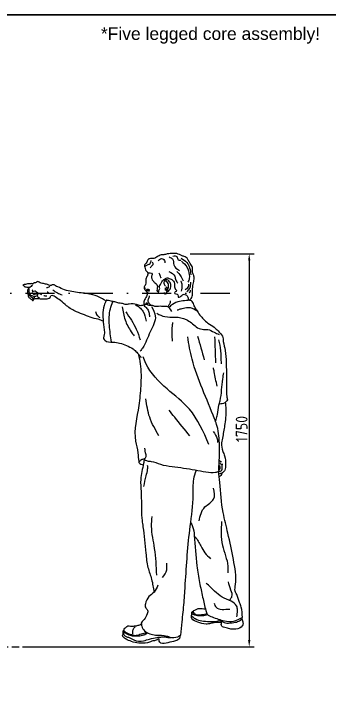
# Model space of a CAD drawing. Header units: millimetres. Extents: x 266108 to 276883, y -181835 to -175175.
# Drawn here: x 271917 to 273321, y -178494 to -175395 of the extents above; entities that cross this region are included whole.
import ezdxf

# ---------------------------------------------------------------- set-up
doc = ezdxf.new("R2010")
doc.units = ezdxf.units.MM
doc.header["$LTSCALE"] = 13
doc.linetypes.add('DASHDOT', pattern=[1, 0.5, -0.25, 0, -0.25])
doc.linetypes.add('DASHED', pattern=[0.75, 0.5, -0.25])
for name, color, linetype in [('1', 4, 'Continuous'), ('2', 3, 'Continuous'), ('4虚线层', 6, 'DASHED'), ('6文字层', 3, 'Continuous')]:
    doc.layers.add(name, color=color, linetype=linetype)
doc.layers.add('标注、文本', color=3, linetype='Continuous', lineweight=25)
doc.layers.add('铁心', color=3, linetype='Continuous', lineweight=0)
doc.styles.add('PDF Arial', font='arial.ttf')
doc.styles.get("Standard").update_dxf_attribs({"font": 'gbenor.shx', "bigfont": 'gbcbig.shx'})
doc.dimstyles.new('1-15', dxfattribs={"dimscale": 10, "dimtxt": 3.5, "dimasz": 2, "dimexe": 1.5, "dimexo": 0.5, "dimgap": 0.5, "dimtad": 1, "dimtoh": 1, "dimdec": 1, "dimdsep": 46, "dimtxsty": 'Standard', "dimcen": 2.5, "dimclrd": 3, "dimclre": 3, "dimclrt": 3, "dimadec": 0, "dimazin": 2, "dimtfac": 1, "dimtdec": 1, "dimtmove": 0, "dimatfit": 2, "dimfxl": 1, "dimarcsym": 0})

# ---------------------------------------------------------------- blocks, each defined once
blk = doc.blocks.new('*D82')
at = {"layer": 'Defpoints', "color": 0, "transparency": 16777216}
for p in [(96552.4, -161894.3), (95805.8, -163644.3), (96822.5, -163644.3)]:
    blk.add_point(p, dxfattribs=at)
at = {"layer": '标注、文本', "color": 3, "lineweight": -2, "transparency": 16777216}
for p, q in [((96559.9, -161894.3), (96845, -161894.3)), ((96822.5, -161924.3), (96822.5, -163614.3)), ((95813.3, -163644.3), (96845, -163644.3))]:
    blk.add_line(p, q, dxfattribs=at)
at = {"layer": '标注、文本', "color": 3, "transparency": 16777216}
for points in [[(96817.5, -161924.3), (96827.5, -161924.3), (96822.5, -161894.3)], [(96817.5, -163614.3), (96827.5, -163614.3), (96822.5, -163644.3)]]:
    blk.add_solid(points, dxfattribs=at)
at = {"layer": '标注、文本', "color": 3, "transparency": 16777216, "insert": (96788.7, -162674.7), "char_height": 52.5, "attachment_point": 5, "rotation": 90}
blk.add_mtext('1750', dxfattribs=at)
blk = doc.blocks.new('A$C4B802FBC')
at = {"layer": '6文字层'}
blk.add_line((748.99, 1543.73), (749.46, 1542.87), dxfattribs=at)
at = {"layer": '6文字层', "start_tangent": (-0.9046392, 0.4261782), "end_tangent": (-0.9046392, 0.4261782)}
blk.add_spline([(567.86, 1665.64), (554.6, 1678.88), (551.94, 1690.8), (550.62, 1698.75), (559.9, 1711.99), (564.54, 1722.59), (576.47, 1728.55), (592.39, 1728.55), (606.97, 1736.5), (624.87, 1744.44), (636.14, 1745.77), (651.39, 1749.08), (677.91, 1751.73), (694.49, 1750.4), (717.69, 1741.13), (730.95, 1735.83), (740.23, 1729.87), (746.86, 1719.28), (753.49, 1706.7), (763.44, 1688.82), (763.44, 1674.25), (769.4, 1653.72), (771.39, 1636.5), (766.75, 1615.31), (764.1, 1587.49), (763.56, 1571.76), (757.47, 1550.41), (747.53, 1543.79), (743.55, 1556.37), (733.6, 1567.63), (726.31, 1569.61), (711.72, 1561), (700.45, 1557.03), (699.13, 1566.96), (690.51, 1570.94), (683.22, 1576.24), (692.5, 1584.18), (686.53, 1594.12), (684.54, 1612.66), (675.26, 1631.86), (660.67, 1640.47), (647.41, 1641.8), (639.46, 1637.16), (630.18, 1629.21), (624.87, 1619.28), (621.56, 1613.32), (616.25, 1604.71), (617.58, 1592.13), (613.6, 1586.17), (613.67, 1580.52), (607.91, 1581.67), (606.3, 1592.49), (605.15, 1613.65), (596.91, 1620.91), (588.39, 1629.42), (582.49, 1639.24), (582.16, 1653.31), (584.46, 1658.88), (575.94, 1665.09), (567.86, 1665.64)], degree=3, dxfattribs=at)
at = {"layer": '6文字层'}
for points in [[(660.15, 1735.58), (675.19, 1726.66), (680.83, 1699.9), (705.74, 1675.95)], [(677.07, 1739.8), (693.52, 1737.45), (700.1, 1722.43), (711.85, 1721.96)], [(554.4, 1695.2), (566.15, 1702.24), (575.08, 1706.94), (578.84, 1713.98), (579.31, 1719.61)], [(576.49, 1686.75), (585.42, 1698.96), (588.71, 1701.77), (586.36, 1712.57)], [(611.27, 1718.21), (617.38, 1723.84), (626.31, 1729), (640.88, 1714.92), (640.41, 1709.29)], [(713.26, 1730.88), (738.64, 1710.69), (750.87, 1687.22), (756.98, 1656.7)], [(714.67, 1716.33), (738.64, 1691.45), (745.7, 1673.61), (749.46, 1640.27), (743.82, 1623.37)], [(565.79, 1666.72), (562.91, 1651.7), (559.3, 1644.5), (555.7, 1629.76), (553.07, 1609.14), (548.81, 1602.92), (549.14, 1595.06), (552.75, 1589.16), (555.04, 1585.89), (563.23, 1578.36), (560.94, 1564.61), (550.87, 1545.3), (547.59, 1536.13), (547.92, 1528.93), (549.23, 1525.66), (552.88, 1523.41)], [(614.56, 1664.69), (622.08, 1644.97), (623.02, 1642.15)], [(658.74, 1670.32), (685.06, 1650.13), (689.76, 1632.76), (698.69, 1619.15)], [(694.93, 1670.32), (710.44, 1652.01), (722.66, 1629.94)], [(129.42, 1608.53), (117.75, 1612.85), (100.8, 1617.04), (80.52, 1622.83), (74.29, 1626.16), (70.38, 1624.57), (64.01, 1621.05), (57.06, 1619.89), (54.16, 1616.71), (48.65, 1616.85), (40.69, 1616.13), (29.24, 1615.69), (19.54, 1613.23), (14.32, 1612.37), (8.67, 1610.63)], [(378.19, 1539.26), (357.07, 1552.34), (320.31, 1567.15), (259.83, 1576.62), (194.61, 1589.65), (163.77, 1602.09), (154.37, 1606.6), (150.4, 1610.06), (143.68, 1611.48), (138.28, 1611.07), (133.9, 1609.34), (129.42, 1608.53)], [(646.12, 1571.34), (650.05, 1579.85), (656.61, 1583.78), (663.82, 1592.29), (667.1, 1612.58), (659.23, 1629.28), (650.71, 1634.52), (639.9, 1631.24), (636.29, 1622.73), (637.6, 1614.55), (640.55, 1608.33), (643.17, 1605.71)], [(646.53, 1584.96), (654.63, 1592.56), (657.06, 1600), (657.24, 1608.97), (650, 1626.11), (646.72, 1628.73), (643.45, 1627.1)], [(714.67, 1583), (718.43, 1610.7), (713.26, 1625.72), (711.85, 1627.13)], [(731.12, 1590.51), (747.11, 1605.06), (747.11, 1614.45)], [(738.64, 1582.06), (752.28, 1596.61), (756.04, 1622.9)], [(8.42, 1610.28), (10.43, 1609.57), (11.64, 1609.57), (11.79, 1609), (13.72, 1605.42), (17.66, 1602.92), (26.75, 1601.7), (35.84, 1600.49), (38.71, 1600.41)], [(50.9, 1611.15), (38.12, 1598.59), (30.5, 1590.15), (29.26, 1583.15), (28.64, 1578.63), (31.53, 1566.89), (33.38, 1557.63), (37.91, 1553.1), (47.19, 1545.69), (51.1, 1542.4), (52.54, 1540.14)], [(92.73, 1566.99), (80.71, 1573.14), (69.57, 1578.41), (65.17, 1583.1), (56.38, 1582.22), (51.1, 1580.75), (51.39, 1574.9), (55.79, 1570.8), (64.88, 1571.38), (73.38, 1570.21), (74.26, 1564.94), (68.1, 1560.55), (53.45, 1561.14), (42.01, 1566.7), (37.32, 1576.36), (35.86, 1580.17), (38.5, 1590.12)], [(54.19, 1582.22), (51.78, 1585.99), (49.95, 1589.31)], [(128.97, 1605.47), (119.44, 1599.25), (114.31, 1598.88)], [(141.34, 1589.81), (162.1, 1575.73), (182.87, 1567.21)], [(551.93, 1600.46), (552.74, 1596.9), (553.55, 1593.83), (550.8, 1595.12), (551.29, 1597.55), (549.5, 1598.68), (550.15, 1599.65), (551.93, 1600.46)], [(557.77, 1587.35), (558.58, 1589.46), (560.36, 1590.43), (563.92, 1591.08), (567, 1590.59), (570.54, 1589.97), (572.67, 1588), (565.54, 1588.97), (565.54, 1587.52), (565.87, 1586.06), (563.28, 1586.87), (561.98, 1587.35), (560.2, 1586.54), (557.77, 1587.35)], [(571.31, 1585.1), (568.51, 1584.94), (568.11, 1584.22), (570.03, 1583.98), (571.31, 1584.06), (571.31, 1585.1)], [(643.94, 1597.59), (646.22, 1593.04), (647.02, 1592.47), (647.7, 1589.97), (645.65, 1586.9), (643.71, 1588.49), (644.05, 1592.02), (643.14, 1596.34), (643.83, 1597.59)], [(646.45, 1602.93), (648.84, 1599.86), (652.82, 1598.5)], [(748.99, 1577.83), (755.57, 1584.41), (755.1, 1588.16)], [(53.13, 1552.04), (43.44, 1559.24), (40.14, 1562.54), (37.26, 1567.48), (34.37, 1575.09)], [(52.51, 1553.27), (60.75, 1554.3), (59.72, 1559.65)], [(52.51, 1540.27), (53.44, 1542.2), (54.37, 1542.84), (55.73, 1544.92), (53.13, 1552.04)], [(55.26, 1548.56), (64.63, 1550.91), (79.67, 1550.29), (103.37, 1549.05), (120.89, 1550.29), (129.75, 1555.64), (133.58, 1563.08)], [(73.75, 1559.11), (75.81, 1556.64), (79.72, 1554.78), (82.2, 1554.58)], [(101.3, 1564.84), (106.25, 1562.5), (114.86, 1562.5), (115.9, 1562.5)], [(126.15, 1571.51), (121.98, 1576.61), (116.88, 1579.62)], [(365.84, 1450.21), (351.74, 1455.8), (317.35, 1464.09), (283.55, 1477.71), (247.97, 1491.34), (203.5, 1518.58), (176.23, 1541.68), (151.92, 1557.67), (143.02, 1563), (133.58, 1563.08)], [(577.73, 1521.15), (567.9, 1534.9), (567.57, 1548), (571.5, 1555.86), (572.82, 1562.73)], [(646.12, 1571.34), (642.81, 1570.56), (640.05, 1571.04), (638.92, 1575.09), (639.41, 1578)], [(380.38, 1543.85), (370.23, 1519.72), (364.92, 1478.62), (367.58, 1434.88), (370.23, 1387.82), (368.24, 1373.24), (372.89, 1364.62), (410.71, 1356.66), (439.24, 1352.03), (499.4, 1326.04), (515.99, 1311.46), (528.6, 1296.87), (534.57, 1286.93)], [(672.25, 1493.66), (650.39, 1514.44), (640.18, 1515.02), (612.48, 1515.9), (600.53, 1515.02), (585.95, 1519.1), (579.24, 1519.68), (570.78, 1519.1), (563.2, 1522.89), (548.33, 1522.3), (541.63, 1520.27), (533.17, 1518.52), (522.96, 1520.85), (515.09, 1524.05), (482.42, 1526.04), (464.16, 1524.79), (447.99, 1528.94), (435.54, 1530.59), (418.54, 1535.57), (401.53, 1538.47), (390.33, 1542.19), (384.94, 1542.19), (380.38, 1543.85)], [(510.16, 1523.06), (527.62, 1511.43), (543, 1494), (557.13, 1449.99)], [(546.74, 1520.57), (561.29, 1506.45), (569.6, 1490.68), (572.1, 1469.09)], [(559.59, 1525.46), (556.28, 1526.25), (556.74, 1528.87), (559.93, 1529.67), (563.23, 1529.44), (564.14, 1526.94), (559.59, 1525.46)], [(655.45, 1512.37), (660.55, 1523.49), (665.19, 1529.28), (666.12, 1540.4)], [(331.27, 1492.41), (339.43, 1475.74), (350.93, 1466.11)], [(451.21, 1512.99), (463.83, 1455.87), (490.74, 1402.94), (504.19, 1384.46)], [(466.35, 1491.15), (513.44, 1414.7), (531.11, 1366.82)], [(581.57, 1514.67), (598.39, 1472.67), (575.68, 1402.94), (541.2, 1329.86), (531.11, 1316.42)], [(784.52, 1494.51), (764.62, 1506.29), (744.34, 1509.97), (716.7, 1504.45), (708.22, 1502.61), (696.06, 1498.19)], [(781.2, 1501.39), (797.16, 1477.05), (813.13, 1458.58), (832.45, 1440.95), (861.02, 1422.49), (877.83, 1406.54), (897.15, 1383.04), (901.36, 1358.7), (909.76, 1319.25), (913.96, 1266.38), (915.67, 1182.39), (916.62, 1115.36), (919.18, 1099.88)], [(605.12, 1484.79), (640.6, 1470.03), (687.31, 1468.25), (735.2, 1457.03), (759.45, 1442.27), (780.73, 1424.55), (807.34, 1413.92), (831.58, 1412.74), (860.56, 1400.92), (882.43, 1390.29)], [(674.81, 1360.93), (674.81, 1428.15), (676.5, 1443.27)], [(876.53, 971.68), (870.76, 990.6), (862.21, 1014.6), (808.07, 1147.97), (762.08, 1280.94), (742.72, 1380.07)], [(786.68, 1383.62), (816.12, 1277.76)], [(862.38, 1380.26), (866.59, 1265.15)], [(892.66, 1260.11), (891.82, 1292.04), (886.78, 1343.29), (881.73, 1366.81)], [(837.12, 901.36), (749.98, 1058.51), (650.74, 1147.97), (556.34, 1261.6), (544.24, 1290.62)], [(873.32, 1160.13), (860.7, 1224.83), (857.34, 1241.63)], [(614.43, 940.04), (573.28, 1022.25), (556.34, 1104.45)], [(919.18, 1099.88), (907.5, 1086.35), (883.12, 1081.18)], [(909.73, 1088.04), (912.17, 1067.69), (907.99, 993.04), (898.54, 936.4), (893.81, 908.08), (898.55, 870.29)], [(752.4, 940.04), (684.63, 1022.25), (660.42, 1053.68)], [(882.27, 782.19), (881.33, 798.27), (882.59, 811.71), (883.61, 840.22), (882.69, 928.61), (876.53, 971.68)], [(856.01, 958.49), (873.96, 926.36), (875.46, 909.92)], [(547.25, 713.51), (557.67, 761.8), (564.31, 791.15), (564.31, 807.24)], [(880.21, 780.33), (893.95, 786.18), (896.55, 796.31), (896.03, 806.7), (896.81, 811.89)], [(884.79, 830.45), (886.61, 826.03), (892.85, 825.77)], [(886.33, 818.92), (890.87, 813.56), (895, 812.32), (898.51, 813.56)], [(793.07, 560.66), (819.3, 622.8), (858.28, 657.98), (858.28, 706.64)], [(604.82, 318.69), (595.38, 438.54), (581.9, 536.84), (584.6, 579.93)], [(893.32, 558.38), (897.36, 452), (921.63, 359.09), (921.63, 329.46)], [(776.03, 491.05), (801.65, 449.31), (819.17, 418.34), (844.79, 392.75)], [(630, 308.5), (649.19, 343.64), (649.19, 372.39)], [(961.14, 133.19), (964.69, 162.77), (960.55, 182.3), (935.67, 203.01), (895.98, 221.95), (862.21, 248.57), (825.48, 283.48)], [(929.15, 207.15), (937.44, 219.58), (939.81, 223.72), (935.07, 252.72), (924.41, 289.99)], [(860.43, 194.73), (869.32, 176.38), (927.96, 168.1), (929.74, 168.1)], [(892.88, 108.12), (879, 108.73), (853.84, 106.39), (834.82, 102.01), (824.29, 101.43), (787.81, 109.71), (761.16, 126.8), (758.86, 136.65), (761.49, 143.88), (761.16, 154.07), (766.75, 159.33), (780.9, 166.89), (793.07, 171.49), (799.32, 171.16), (814.13, 169.85), (821.44, 169.44)], [(832.84, 142.61), (808.54, 138.3), (786.16, 138.96), (765.44, 148.16), (763.44, 157.04)], [(829.1, 146.8), (804.59, 142.24), (774.98, 145.2), (769.38, 152.43), (766.91, 159.43)], [(823.12, 162.27), (830.07, 145.48), (851.11, 133.32), (906.19, 116.45), (946.09, 114.87), (973.92, 124.84), (986, 131.66)], [(761.49, 137.31), (775.96, 125.81), (805.25, 116.28), (838.94, 113.29), (874.14, 115.27), (883.03, 117.57), (893.88, 113.95), (917.25, 106.39), (947.85, 108.69), (970.22, 114.61), (984.58, 124.58)], [(983.68, 130.3), (987.52, 111.95), (989.57, 103.76), (985.77, 93.54), (957.1, 79.51), (935.16, 79.51), (913.51, 85.65), (894.5, 92.66), (893.04, 109.61)], [(536.03, 107.21), (538.18, 92.12), (550.74, 71.84), (599.85, 52.98), (649.91, 48.26), (663.14, 43.54), (698.08, 45.43), (711.64, 52.35)], [(563.85, 60.79), (546.92, 52.41), (524.36, 47.93), (487.2, 50.38), (465.22, 60.64), (457.88, 66.66), (455.44, 70.98)], [(457.19, 74.6), (462.94, 68.24), (467.93, 64.08), (493.74, 54.52), (514.55, 51.61), (535.36, 57.84), (549.1, 60.76), (557.84, 64.08)], [(497.86, 58.62), (499.17, 76.71), (502.47, 83.28), (509.05, 89.86)]]:
    blk.add_spline(points, degree=3, dxfattribs=at)
for points, knots in [([(403.14, 1356.81), (399.45, 1381.55), (392.23, 1430.37), (392.41, 1492.59), (404.91, 1526.22), (408.87, 1536.89)], [0.9277462, 0.9277462, 0.9277462, 0.9277462, 76.1683335, 149.3735081, 183.3831629, 183.3831629, 183.3831629, 183.3831629]), ([(781.2, 1501.39), (777.87, 1506.78), (770.65, 1518.48), (766.77, 1533.8), (754.55, 1544.91), (733.34, 1539.56), (705.31, 1539.88), (677.11, 1528.46), (663.56, 1515.37), (659.1, 1510.02)], [0, 0, 0, 0, 19.055254, 41.2897721, 45.2062858, 67.335494, 97.743105, 132.9259211, 153.796788, 153.796788, 153.796788, 153.796788]), ([(522.04, 1305.12), (525.88, 1288.75), (536.53, 1242.57), (534.28, 1164.96), (525.06, 1051.09), (496.58, 949.91), (522.59, 868.86), (522.63, 836.03), (525.56, 821.59), (525.91, 819.93)], [0, 0, 0, 0, 43.2910494, 141.9109226, 230.0146837, 388.6746613, 442.0795529, 481.1871512, 486.2849395, 486.2849395, 486.2849395, 486.2849395]), ([(866.91, 1001.85), (867.85, 1005.33), (870.86, 1016.33), (878.28, 1040.51), (879.39, 1068.97), (894.25, 1120.25), (893.7, 1169.81), (902.1, 1211.18), (903.96, 1220.33)], [4.0007928, 4.0007928, 4.0007928, 4.0007928, 14.8323344, 38.2245395, 79.6201064, 99.3216527, 197.8945281, 225.9138783, 225.9138783, 225.9138783, 225.9138783]), ([(525.69, 820.94), (528.66, 826), (534.48, 835.58), (547.68, 836.66), (562.1, 846.47), (553.03, 866.27), (552.48, 879.87), (552.32, 883.94)], [0.6099426, 0.6099426, 0.6099426, 0.6099426, 17.1084127, 32.3959387, 37.4331693, 67.0051998, 79.6398227, 79.6398227, 79.6398227, 79.6398227]), ([(898.55, 870.29), (901.72, 863.69), (910.7, 844.96), (910.93, 816.44), (911.75, 788.26), (899.8, 775.51), (889.45, 770.5), (883.89, 770.96), (881.18, 771.23)], [0, 0, 0, 0, 21.7555242, 61.6406812, 85.1395861, 102.2151872, 110.6530867, 118.6832461, 118.6832461, 118.6832461, 118.6832461]), ([(547.28, 837.5), (552.08, 833.6), (561.58, 825.96), (588.86, 826.8), (623.32, 809.18), (689.93, 801.62), (757.92, 791.44), (821.18, 778.7), (858.34, 773.48), (877.02, 780.28), (882.27, 782.19)], [0.2172166, 0.2172166, 0.2172166, 0.2172166, 18.1541935, 35.6251667, 78.5941187, 131.7395886, 235.199919, 284.5395872, 327.1154, 343.7314418, 343.7314418, 343.7314418, 343.7314418]), ([(525.91, 819.93), (528.65, 817.61), (534.17, 813.1), (541.14, 811.55), (544.62, 810.78)], [0.6946602, 0.6946602, 0.6946602, 0.6946602, 11.2826477, 21.8079174, 21.8079174, 21.8079174, 21.8079174]), ([(548.85, 836.23), (547.85, 829.67), (543.27, 799.46), (530.27, 751.88), (535.96, 682.6), (536.69, 621.66), (537.55, 569.11), (548.71, 505.29), (554.39, 435.43), (561.97, 356.08), (584.25, 300.36), (589.57, 262.83), (592.26, 243.41)], [0, 0, 0, 0, 19.9218074, 91.7221365, 146.0339059, 226.7611249, 275.1675901, 303.1860948, 420.8215812, 485.9114018, 540.6686596, 599.2996684, 599.2996684, 599.2996684, 599.2996684]), ([(881.92, 785.58), (884.19, 789.03), (888.67, 795.94), (886.98, 804.02), (886.14, 808.06)], [0.2691146, 0.2691146, 0.2691146, 0.2691146, 12.1321545, 24.0002182, 24.0002182, 24.0002182, 24.0002182]), ([(711.64, 52.35), (713.73, 72.05), (718.85, 120.36), (727, 196.25), (735.5, 338.35), (746.45, 498.47), (770.55, 652.55), (765.17, 737.68), (776.76, 773.27), (781.22, 786.57)], [3.1614524, 3.1614524, 3.1614524, 3.1614524, 62.6172209, 148.8902833, 232.1063959, 489.6502165, 629.871958, 699.7119412, 741.4933666, 741.4933666, 741.4933666, 741.4933666]), ([(986, 131.66), (985.44, 147.14), (984.62, 169.73), (971.33, 202.71), (965.45, 227.09), (950.55, 251.7), (962.85, 306.11), (945.31, 391.49), (924.94, 498.13), (894.52, 610.64), (888.39, 703.9), (881.84, 765.1), (880.09, 781.4)], [0, 0, 0, 0, 45.9335877, 67.0015995, 105.9936992, 121.2754321, 150.6687769, 263.3839574, 382.126667, 476.6236976, 612.1058186, 661.3132525, 661.3132525, 661.3132525, 661.3132525]), ([(894.6, 773.14), (893.58, 769.71), (891.51, 762.94), (885.61, 759.05), (882.67, 757.13)], [0.1303036, 0.1303036, 0.1303036, 0.1303036, 10.5113506, 20.6889952, 20.6889952, 20.6889952, 20.6889952]), ([(756.06, 553.68), (759.33, 547.84), (768.62, 530.15), (775.74, 463.96), (779.56, 380.92), (794.27, 289.22), (808.78, 223.36), (818.47, 182.07), (823.12, 162.27)], [5.2680506, 5.2680506, 5.2680506, 5.2680506, 25.219853, 65.0304138, 201.4393147, 276.6365361, 342.8263296, 403.8369994, 403.8369994, 403.8369994, 403.8369994]), ([(609.81, 274.48), (605.08, 263.39), (596.32, 242.85), (566.4, 224.34), (554.1, 198.62), (552.31, 174.44), (566.96, 163.67), (561.46, 142.41), (552.69, 124.17), (540.34, 113.59), (536.51, 107.94), (536.03, 107.21)], [0, 0, 0, 0, 35.2853084, 65.3490552, 101.2193752, 118.3933127, 131.6629653, 148.9575028, 175.9610354, 193.8153074, 196.4294215, 196.4294215, 196.4294215, 196.4294215]), ([(707.56, 50.03), (707.52, 47.32), (707.39, 42.97), (705.63, 35.83), (698.19, 30.68), (681.29, 23.82), (656.39, 19.69), (628.51, 11.19), (614.53, 24.1), (618.31, 39.89), (600.58, 27.03), (587.36, 27.87), (565.17, 16.72), (535.15, 14.94), (501.24, 19.87), (475.65, 30.29), (459.47, 39.09), (450.36, 51.16), (457.64, 59.22), (453.38, 66.86), (457.27, 75.02), (461.31, 82.03), (469.06, 87.37), (475.9, 95.14), (487.07, 92.48), (496.63, 92.14), (508.42, 93.36), (518.99, 95.38), (529.77, 97.58), (533.97, 100.76), (536.39, 102.72)], [1.1940441, 1.1940441, 1.1940441, 1.1940441, 9.3708928, 14.2707056, 22.5204807, 34.809997, 69.2860901, 100.6162633, 111.8498599, 120.5915983, 134.4341402, 150.9441581, 165.9419905, 205.2276459, 239.7843509, 268.3794788, 286.3823256, 297.5409668, 305.5718949, 313.1590964, 320.1292661, 331.2038209, 337.1169648, 348.4353714, 359.2655012, 368.432139, 377.62703, 394.528937, 400.9901791, 410.1653172, 410.1653172, 410.1653172, 410.1653172]), ([(455.78, 58.99), (458.54, 54.37), (463.97, 45.84), (483.45, 42.65), (506.15, 25.87), (541.63, 23.69), (574.48, 37.15), (598.01, 39.75), (614.71, 43.91), (625.44, 43.47), (638.76, 47.54), (653.26, 40.23), (663.42, 41.46), (668.45, 42.32)], [1.198476, 1.198476, 1.198476, 1.198476, 16.5030131, 30.2716817, 57.0319021, 100.2673146, 128.5620425, 163.1760388, 170.8005571, 179.923289, 195.2428461, 210.645746, 225.6295154, 225.6295154, 225.6295154, 225.6295154])]:
    blk.add_open_spline(points, degree=3, knots=knots, dxfattribs=at)
at = {"layer": '标注、文本'}
dim = blk.add_linear_dim(base=(1016.7, 0), p1=(746.65, 1750), p2=(0, 0), angle=90, dimstyle='1-15', dxfattribs=at)
dim.commit()
dim.dimension.update_dxf_attribs({"geometry": '*D82', "text_midpoint": (1016.7, 969.66), "dimtype": 128, "insert": (-95805.78, 163644.33)})

msp = doc.modelspace()

# ---------------------------------------------------------------- linework, layer by layer
at = {"layer": '1', "const_width": 7.849}
msp.add_lwpolyline([(266690.813, -181588.349), (275302.013, -181588.349), (275302.013, -175399.049), (266690.813, -175399.049), (266690.813, -181588.349)], dxfattribs=at)
at = {"layer": '2', "linetype": 'DASHDOT', "ltscale": 20}
msp.add_line((268066.897, -176637.551), (272889.429, -176637.551), dxfattribs=at)
at = {"layer": '4虚线层', "ltscale": 5}
msp.add_line((271664.014, -178212.556), (271956.362, -178212.556), dxfattribs=at)

# ---------------------------------------------------------------- block references
at = {"layer": '标注、文本'}
msp.add_blockref('A$C4B802FBC', (271948.862, -178212.556), dxfattribs=at)

# ---------------------------------------------------------------- texts
at = {"layer": '铁心', "insert": (272305.015, -175527.58), "char_height": 55.63319, "attachment_point": 7, "style": 'PDF Arial'}
msp.add_mtext('*Five legged core assembly!', dxfattribs=at)

doc.saveas('drawing.dxf')
